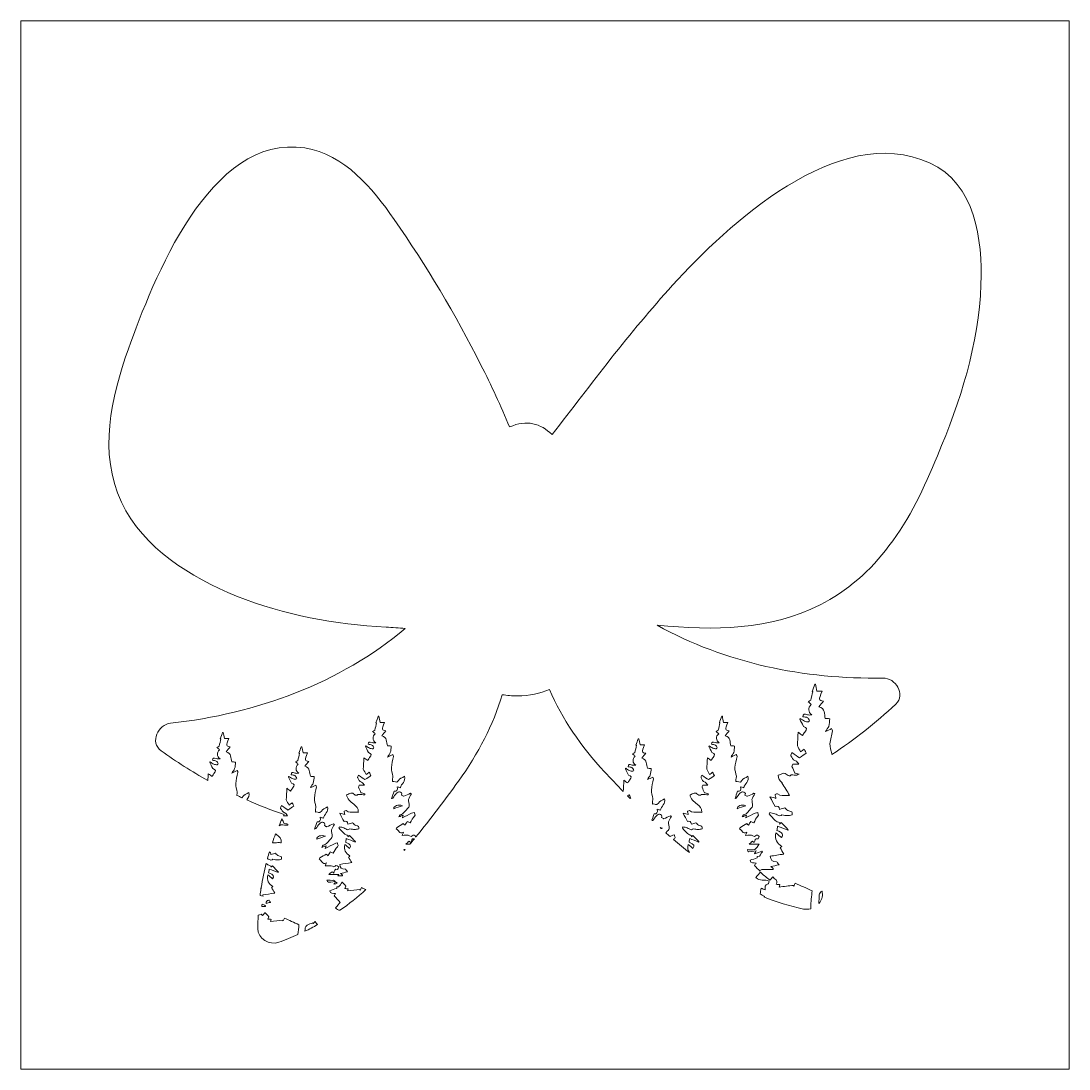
# Model space of a CAD drawing. Header units: inches. Extents: x 843 to 4582, y -2318 to 1360.
# Drawn here: x 3602 to 4582, y -1090 to -110 of the extents above; entities that cross this region are included whole.
import ezdxf

# ---------------------------------------------------------------- set-up
doc = ezdxf.new("R2010")
doc.units = ezdxf.units.IN
doc.header["$MEASUREMENT"] = 0
doc.layers.add('Layer 1', color=7, linetype='Continuous')

msp = doc.modelspace()

# ---------------------------------------------------------------- linework, layer by layer
at = {"layer": 'Layer 1', "lineweight": 0}
msp.add_lwpolyline([(3602.2, -110.2), (3602.2, -1089.81), (4581.8, -1089.81), (4581.8, -110.2), (3602.2, -110.2)], dxfattribs=at)
for points, knots in [([(4499.46, -356.67), (4497.62, -412.41), (4480.16, -465.72), (4458.76, -516.75), (4446.56, -545.84), (4433.14, -575.91), (4413.43, -600.68), (4396.78, -623.98), (4373.81, -643.41), (4349.15, -655.97), (4303.04, -679.48), (4249.54, -680.28), (4196.96, -674.97), (4260.12, -710.42), (4334.44, -725.64), (4407.84, -724.36), (4419.49, -724.15), (4429.76, -739.46), (4419.81, -748.77), (4400.99, -766.37), (4381.15, -782), (4360.09, -795.79), (4360.11, -795.55), (4360.11, -795.32), (4360.07, -795.1), (4359.59, -791.96), (4358.22, -788.83), (4358.38, -785.76), (4358.6, -781.73), (4360.02, -777.76), (4360.76, -773.74), (4360.88, -773.09), (4360.19, -772.28), (4359.9, -771.61), (4357.87, -772.64), (4356.07, -773.55), (4354.26, -774.46), (4355.02, -772.37), (4356.62, -771.12), (4357.17, -769.51), (4357.93, -767.26), (4357.9, -764.75), (4358.21, -762.35), (4356.75, -762.28), (4355.29, -762.21), (4354.02, -762.14), (4352.78, -758.16), (4354.22, -752.62), (4347.95, -751.24), (4349.61, -749.23), (4350.98, -747.56), (4352.33, -745.92), (4347.67, -745.04), (4347.67, -745.04), (4350.94, -736.75), (4349.16, -736.75), (4347.43, -736.75), (4346.17, -736.75), (4345.71, -734.36), (4345.29, -732.24), (4344.88, -730.12), (4344.63, -730.11), (4344.38, -730.11), (4344.13, -730.11), (4343.31, -732.4), (4342.49, -734.7), (4341.66, -736.99), (4341.86, -737.05), (4342.05, -737.11), (4342.24, -737.17), (4341.65, -739.74), (4341.06, -742.31), (4340.41, -745.15), (4339.84, -745.5), (4338.98, -746.03), (4338.02, -746.62), (4339.14, -747.56), (4340.02, -748.29), (4340.92, -749.04), (4337.49, -752.07), (4337.81, -756.22), (4341.37, -758.75), (4340.02, -759), (4338.65, -759.04), (4337.43, -758.64), (4334.12, -757.55), (4333.4, -757.81), (4333.14, -760.46), (4334.54, -760.75), (4336.05, -760.78), (4337.25, -761.41), (4338.17, -761.89), (4338.77, -763.08), (4339.33, -764.06), (4339.44, -764.24), (4338.65, -765.32), (4338.31, -765.31), (4337.05, -765.25), (4335.72, -765.12), (4334.58, -764.63), (4333.16, -764.02), (4331.9, -763.02), (4330.57, -762.19), (4330.45, -762.43), (4330.34, -762.67), (4330.22, -762.91), (4331.19, -764.85), (4332.16, -766.78), (4333.52, -769.49), (4336.82, -770.82), (4337.21, -771.88), (4334.75, -774.9), (4334.02, -775.79), (4333.48, -776.84), (4332.67, -778.11), (4331.6, -777.31), (4330.18, -776.25), (4328.57, -775.05), (4328.34, -779.49), (4328.12, -783.67), (4327.91, -787.61), (4328.9, -789.49), (4329.86, -791.33), (4330.95, -793.42), (4332, -792.61), (4333.07, -791.77), (4334.27, -790.84), (4335.09, -792.39), (4335.82, -793.76), (4336.2, -794.49), (4334.38, -795.71), (4332.49, -796.98), (4329.72, -798.84), (4328.14, -797.76), (4325.58, -796), (4322.58, -793.93), (4322.3, -794.91), (4321.4, -796.35), (4321.8, -796.96), (4322.91, -798.69), (4323.38, -800.96), (4326.04, -801.64), (4327.34, -801.97), (4328.26, -803.83), (4329.23, -804.88), (4327.13, -804.88), (4325.35, -804.88), (4323.53, -804.88), (4323.17, -805.96), (4322.82, -806.98), (4322.81, -807.02), (4323.83, -809.46), (4324.51, -811.09), (4325.36, -813.12), (4326.38, -813.36), (4327.91, -813.72), (4329.46, -814.08), (4328.78, -814.45), (4328.12, -814.82), (4327.44, -815.18), (4325.88, -815.07), (4324.2, -814.96), (4322.12, -814.81), (4319.49, -818.15), (4317.14, -812.24), (4314.35, -813.59), (4312.94, -814.11), (4311.53, -814.63), (4309.79, -815.27), (4309.95, -818.14), (4311.54, -820.32), (4313.62, -822.27), (4313.52, -822.32), (4313.43, -822.37), (4313.33, -822.42), (4315.87, -826.27), (4318.28, -830.18), (4320.56, -834.13), (4319.9, -834.05), (4319.26, -834.01), (4318.62, -834.05), (4315.39, -834.25), (4312.13, -835.01), (4309.31, -832.5), (4308.99, -832.21), (4307.76, -832.67), (4307.18, -833.09), (4306.96, -833.25), (4307.36, -834.28), (4307.48, -834.92), (4307.59, -835.44), (4307.71, -835.95), (4307.9, -836.81), (4305.97, -836.3), (4304.45, -835.91), (4302.3, -835.35), (4304.05, -838.73), (4305.47, -841.48), (4306.98, -844.38), (4309.41, -843.39), (4310.97, -844.43), (4311.29, -847.17), (4313.28, -846.58), (4314.96, -846.08), (4316.11, -845.74), (4317.51, -846.86), (4318.53, -848.28), (4319.83, -848.6), (4322.93, -849.38), (4322.98, -849.17), (4322.89, -852.18), (4321.38, -852.47), (4319.9, -852.95), (4318.42, -852.96), (4316.98, -852.98), (4315.53, -852.52), (4313.34, -852.14), (4313.27, -852.18), (4312.16, -853.33), (4311.27, -853.18), (4309.71, -852.93), (4308.34, -851.74), (4306.8, -851.19), (4305.26, -850.63), (4303.62, -850.37), (4302.02, -849.98), (4301.85, -850.4), (4301.68, -850.82), (4301.51, -851.24), (4303.34, -853.33), (4305.01, -855.6), (4307.05, -857.46), (4308.22, -858.54), (4309.98, -858.97), (4311.47, -859.69), (4311.4, -860.1), (4311.33, -860.51), (4311.26, -860.92), (4311.86, -860.38), (4312.46, -859.83), (4312.89, -859.43), (4315.2, -861.82), (4317.27, -863.95), (4319.33, -866.08), (4319.23, -866.22), (4319.12, -866.37), (4319.02, -866.52), (4315.84, -865.3), (4312.66, -864.07), (4309.41, -862.81), (4309.1, -864.64), (4308.91, -865.72), (4308.73, -866.8), (4314.3, -869.07), (4315.21, -870.58), (4312.95, -873.48), (4311.34, -872.12), (4309.71, -870.74), (4307.83, -869.16), (4306.46, -875.16), (4308.72, -878.91), (4313.36, -881.68), (4312.63, -882.27), (4312.1, -882.7), (4311.76, -882.97), (4312.93, -884.89), (4314.06, -886.75), (4315.34, -888.86), (4310.48, -889.62), (4306.55, -890.23), (4302.58, -890.85), (4302.58, -894.18), (4304.41, -896.16), (4308.44, -896.15), (4309.05, -896.15), (4309.66, -897.51), (4310.81, -898.91), (4307.76, -899.59), (4305.53, -900.09), (4303.2, -900.6), (4303.95, -901.21), (4304.65, -901.78), (4305.36, -902.36), (4305.31, -902.66), (4305.26, -902.97), (4305.21, -903.27), (4301.93, -903.27), (4298.64, -903.21), (4295.36, -903.32), (4294.42, -903.35), (4293.51, -903.89), (4292.59, -904.19), (4292.72, -904.42), (4292.84, -904.67), (4292.95, -904.91), (4291.31, -903.16), (4289.64, -901.38), (4287.89, -899.52), (4288.37, -898.78), (4288.78, -898.16), (4289.3, -897.36), (4287.12, -896.8), (4284.21, -898.03), (4283.77, -894.66), (4286.06, -893.89), (4288.11, -893.2), (4290.31, -892.47), (4290.34, -892.22), (4290.45, -891.16), (4290.46, -891.16), (4293.8, -891.47), (4293.4, -888.07), (4295.17, -886.87), (4295.06, -886.64), (4294.94, -886.41), (4294.82, -886.18), (4292.72, -886.9), (4290.62, -887.61), (4287.72, -888.6), (4288.54, -887.26), (4288.9, -886.67), (4289.34, -885.95), (4281.76, -887.07), (4281.76, -887.07), (4281.14, -884.72), (4283.44, -884.72), (4286.03, -885.36), (4287.99, -884.53), (4289.74, -883.79), (4290.79, -881.42), (4292.31, -879.56), (4288.46, -879.56), (4285.38, -879.56), (4282.79, -879.56), (4283.78, -878.72), (4284.81, -877.84), (4285.97, -876.85), (4286.31, -877.11), (4286.89, -877.56), (4287.55, -878.09), (4288.52, -876.53), (4287.95, -873.6), (4291.1, -874.66), (4291.25, -874.71), (4292.14, -873.28), (4292.22, -872.5), (4292.25, -872.13), (4291.16, -871.67), (4290.59, -871.23), (4289.1, -870.05), (4288.59, -873.72), (4286.35, -871.83), (4284.99, -870.69), (4282, -871.49), (4279.5, -871.4), (4280.02, -870.18), (4280.23, -869.68), (4280.72, -868.54), (4276.4, -870.97), (4276.54, -865.75), (4273.87, -865.51), (4274.13, -865.01), (4274.25, -864.31), (4274.66, -864.03), (4276.59, -862.74), (4278.6, -861.57), (4280.55, -860.37), (4281.11, -860.9), (4281.57, -861.35), (4282.18, -861.92), (4282.97, -860.6), (4283.61, -859.53), (4284.27, -858.43), (4285.17, -858.78), (4286.04, -859.13), (4287.1, -859.55), (4288.35, -857.5), (4289.28, -855.16), (4290.92, -853.53), (4292.5, -851.96), (4290.6, -851.07), (4290.89, -849.89), (4290.02, -850.16), (4289.1, -850.31), (4288.3, -850.7), (4285.62, -851.99), (4282.98, -853.36), (4279.65, -855.05), (4280.13, -853.58), (4280.25, -853.18), (4280.45, -852.59), (4279.07, -853.09), (4278.05, -853.46), (4276.26, -854.12), (4276.97, -852.98), (4277.16, -852.26), (4277.5, -852.18), (4281.13, -851.32), (4282.68, -848.05), (4285.06, -845.76), (4285.54, -845.3), (4286.1, -844.55), (4286.06, -843.98), (4285.92, -841.83), (4285.54, -839.69), (4285.29, -837.78), (4286.2, -836.11), (4287.16, -834.35), (4288.11, -832.6), (4287.85, -832.42), (4287.59, -832.24), (4287.33, -832.07), (4285.27, -833), (4283.25, -834.06), (4281.12, -834.79), (4280.57, -834.97), (4279.66, -834.1), (4278.91, -833.72), (4280.18, -831.61), (4278.03, -831.07), (4277.06, -830.64), (4276.43, -830.36), (4274.94, -831.34), (4274.19, -832.11), (4272.89, -833.44), (4271.91, -835.07), (4270.71, -836.51), (4270.44, -836.83), (4269.84, -836.87), (4269.6, -836.96), (4270.43, -834.69), (4271.22, -832.51), (4272.07, -830.2), (4274.46, -830.61), (4275.53, -829.12), (4274.79, -825.96), (4276.01, -826.31), (4276.86, -826.55), (4277.83, -826.83), (4278.72, -823.19), (4283.04, -820.86), (4281.6, -816.19), (4279.51, -817.6), (4276.97, -818.45), (4276, -820.18), (4274.24, -823.32), (4272.11, -820.17), (4270.42, -821.12), (4270.43, -820.41), (4270.4, -819.69), (4270.47, -818.99), (4270.57, -818.01), (4271.01, -817), (4270.87, -816.08), (4270.45, -813.38), (4269.27, -810.68), (4269.41, -808.04), (4269.6, -804.56), (4270.82, -801.15), (4271.46, -797.68), (4271.56, -797.12), (4270.97, -796.43), (4270.72, -795.85), (4268.97, -796.73), (4267.42, -797.52), (4265.86, -798.3), (4266.51, -796.5), (4267.89, -795.42), (4268.36, -794.04), (4269.02, -792.1), (4268.99, -789.94), (4269.26, -787.87), (4268, -787.81), (4266.75, -787.75), (4265.66, -787.69), (4264.58, -784.26), (4265.82, -779.49), (4260.43, -778.3), (4261.86, -776.57), (4263.04, -775.13), (4264.2, -773.72), (4260.19, -772.96), (4260.19, -772.96), (4263, -765.82), (4261.47, -765.82), (4259.98, -765.82), (4258.9, -765.82), (4258.49, -763.76), (4258.14, -761.94), (4257.78, -760.11), (4257.56, -760.11), (4257.35, -760.1), (4257.14, -760.1), (4256.43, -762.08), (4255.72, -764.05), (4255.01, -766.03), (4255.18, -766.08), (4255.34, -766.13), (4255.51, -766.19), (4255, -768.4), (4254.49, -770.61), (4253.93, -773.06), (4253.44, -773.36), (4252.7, -773.81), (4251.87, -774.33), (4252.84, -775.14), (4253.59, -775.76), (4254.37, -776.41), (4251.42, -779.02), (4251.69, -782.59), (4254.76, -784.77), (4253.6, -784.99), (4252.42, -785.02), (4251.36, -784.68), (4248.51, -783.74), (4247.89, -783.96), (4247.67, -786.24), (4248.87, -786.49), (4250.17, -786.52), (4251.21, -787.06), (4252, -787.47), (4252.52, -788.5), (4253, -789.34), (4253.09, -789.5), (4252.42, -790.43), (4252.12, -790.42), (4251.04, -790.37), (4249.89, -790.26), (4248.91, -789.84), (4247.69, -789.31), (4246.6, -788.45), (4245.46, -787.73), (4245.36, -787.94), (4245.25, -788.15), (4245.15, -788.36), (4245.99, -790.02), (4246.82, -791.69), (4248, -794.03), (4250.84, -795.17), (4251.18, -796.08), (4249.06, -798.68), (4248.43, -799.45), (4247.97, -800.35), (4247.26, -801.44), (4246.34, -800.76), (4245.12, -799.85), (4243.73, -798.82), (4243.53, -802.64), (4243.34, -806.24), (4243.17, -809.63), (4244.01, -811.25), (4244.84, -812.83), (4245.79, -814.63), (4246.69, -813.93), (4247.61, -813.21), (4248.64, -812.41), (4249.35, -813.75), (4249.97, -814.92), (4250.31, -815.55), (4248.74, -816.61), (4247.11, -817.7), (4244.72, -819.3), (4243.36, -818.37), (4241.16, -816.85), (4238.57, -815.07), (4238.33, -815.92), (4237.56, -817.16), (4237.9, -817.69), (4238.86, -819.17), (4239.26, -821.13), (4241.55, -821.71), (4242.67, -822), (4243.46, -823.6), (4244.3, -824.5), (4242.49, -824.5), (4240.96, -824.5), (4239.39, -824.5), (4239.08, -825.44), (4238.78, -826.31), (4238.77, -826.34), (4239.65, -828.45), (4240.24, -829.86), (4240.97, -831.6), (4241.89, -831.82), (4243.29, -832.15), (4244.69, -832.48), (4244.64, -832.82), (4244.59, -833.16), (4244.55, -833.5), (4242.66, -833.37), (4240.78, -833.24), (4238.18, -833.06), (4235.91, -835.93), (4233.89, -830.85), (4231.48, -832), (4230.27, -832.45), (4229.05, -832.9), (4227.55, -833.45), (4227.77, -837.37), (4231.08, -839.79), (4234.29, -842.32), (4236.6, -844.13), (4239.04, -845.92), (4238.5, -849.88), (4237.32, -849.78), (4236.23, -849.56), (4235.16, -849.63), (4232.38, -849.8), (4229.58, -850.46), (4227.14, -848.3), (4226.87, -848.05), (4225.81, -848.44), (4225.31, -848.8), (4225.12, -848.94), (4225.46, -849.83), (4225.57, -850.38), (4225.66, -850.82), (4225.76, -851.27), (4225.93, -852), (4224.27, -851.57), (4222.96, -851.23), (4221.11, -850.75), (4222.61, -853.66), (4223.84, -856.02), (4225.13, -858.53), (4227.23, -857.68), (4228.57, -858.57), (4228.85, -860.93), (4230.56, -860.42), (4232.01, -859.99), (4233, -859.69), (4234.21, -860.66), (4235.09, -861.89), (4236.2, -862.16), (4238.87, -862.83), (4238.92, -862.65), (4238.84, -865.25), (4237.54, -865.49), (4236.26, -865.91), (4234.99, -865.92), (4233.75, -865.93), (4232.5, -865.54), (4230.62, -865.21), (4230.56, -865.24), (4229.6, -866.23), (4228.83, -866.11), (4227.49, -865.89), (4226.31, -864.87), (4224.98, -864.39), (4223.66, -863.91), (4222.24, -863.68), (4220.86, -863.35), (4220.72, -863.71), (4220.57, -864.07), (4220.42, -864.43), (4222, -866.24), (4223.44, -868.19), (4225.2, -869.8), (4226.2, -870.72), (4227.72, -871.09), (4229, -871.71), (4228.94, -872.07), (4228.88, -872.42), (4228.83, -872.77), (4229.34, -872.3), (4229.85, -871.84), (4230.23, -871.49), (4232.22, -873.54), (4234, -875.38), (4235.77, -877.21), (4235.68, -877.34), (4235.59, -877.47), (4235.5, -877.6), (4232.77, -876.54), (4230.03, -875.48), (4227.23, -874.4), (4226.96, -875.98), (4226.8, -876.91), (4226.64, -877.84), (4231.44, -879.79), (4232.22, -881.09), (4230.28, -883.59), (4228.89, -882.42), (4227.49, -881.23), (4225.87, -879.87), (4225.13, -883.1), (4225.61, -885.57), (4227.05, -887.55), (4222.02, -883.6), (4217.08, -879.52), (4212.21, -875.34), (4212.43, -875.06), (4212.67, -874.78), (4212.92, -874.53), (4214.5, -872.96), (4212.6, -872.07), (4212.89, -870.89), (4212.03, -871.15), (4211.11, -871.31), (4210.3, -871.7), (4209.81, -871.93), (4209.33, -872.17), (4208.84, -872.42), (4207.56, -871.3), (4206.29, -870.17), (4205.02, -869.04), (4205.68, -868.25), (4206.33, -867.46), (4207.06, -866.76), (4207.54, -866.3), (4208.1, -865.55), (4208.06, -864.98), (4207.92, -862.83), (4207.55, -860.69), (4207.29, -858.78), (4208.2, -857.11), (4209.16, -855.35), (4210.12, -853.6), (4209.86, -853.42), (4209.6, -853.24), (4209.33, -853.07), (4207.27, -854), (4205.26, -855.06), (4203.13, -855.79), (4202.57, -855.97), (4201.66, -855.1), (4200.91, -854.71), (4202.19, -852.61), (4200.04, -852.07), (4199.07, -851.64), (4198.43, -851.36), (4196.94, -852.34), (4196.2, -853.1), (4194.9, -854.44), (4193.91, -856.07), (4192.71, -857.51), (4192.68, -857.55), (4192.63, -857.57), (4192.59, -857.6), (4192.38, -857.4), (4192.17, -857.2), (4191.95, -857), (4192.66, -855.07), (4193.35, -853.18), (4194.07, -851.2), (4196.47, -851.61), (4197.53, -850.12), (4196.79, -846.96), (4198.01, -847.3), (4198.86, -847.55), (4199.84, -847.83), (4200.72, -844.19), (4205.04, -841.86), (4203.6, -837.19), (4201.52, -838.6), (4198.98, -839.45), (4198, -841.18), (4196.24, -844.32), (4194.12, -841.16), (4192.43, -842.12), (4192.44, -841.41), (4192.4, -840.69), (4192.47, -839.99), (4192.58, -839.01), (4193.01, -838), (4192.87, -837.08), (4192.46, -834.38), (4191.27, -831.68), (4191.42, -829.04), (4191.6, -825.56), (4192.82, -822.15), (4193.46, -818.68), (4193.57, -818.12), (4192.97, -817.42), (4192.72, -816.85), (4190.97, -817.73), (4189.42, -818.52), (4187.87, -819.3), (4188.52, -817.5), (4189.9, -816.42), (4190.37, -815.04), (4191.02, -813.1), (4191, -810.94), (4191.27, -808.87), (4190.01, -808.81), (4188.75, -808.75), (4187.66, -808.69), (4186.59, -805.26), (4187.83, -800.49), (4182.43, -799.3), (4183.86, -797.57), (4185.04, -796.13), (4186.2, -794.72), (4182.19, -793.96), (4182.19, -793.96), (4185, -786.82), (4183.47, -786.82), (4181.98, -786.82), (4180.9, -786.82), (4180.5, -784.76), (4180.14, -782.93), (4179.78, -781.11), (4179.57, -781.11), (4179.35, -781.1), (4179.14, -781.1), (4178.43, -783.08), (4177.72, -785.05), (4177.01, -787.03), (4177.18, -787.08), (4177.35, -787.13), (4177.51, -787.18), (4177.01, -789.4), (4176.5, -791.61), (4175.93, -794.06), (4175.44, -794.36), (4174.71, -794.81), (4173.87, -795.32), (4174.84, -796.13), (4175.6, -796.76), (4176.37, -797.41), (4173.42, -800.02), (4173.7, -803.59), (4176.76, -805.77), (4175.6, -805.99), (4174.42, -806.02), (4173.37, -805.68), (4170.51, -804.74), (4169.9, -804.96), (4169.67, -807.24), (4170.87, -807.49), (4172.18, -807.52), (4173.22, -808.06), (4174.01, -808.47), (4174.52, -809.5), (4175, -810.34), (4175.09, -810.5), (4174.42, -811.43), (4174.12, -811.42), (4173.04, -811.37), (4171.89, -811.26), (4170.92, -810.84), (4169.69, -810.31), (4168.61, -809.45), (4167.46, -808.73), (4167.36, -808.94), (4167.26, -809.15), (4167.15, -809.36), (4167.99, -811.02), (4168.83, -812.69), (4170, -815.02), (4172.84, -816.17), (4173.18, -817.08), (4171.06, -819.68), (4170.43, -820.45), (4169.97, -821.35), (4169.27, -822.44), (4168.35, -821.76), (4167.12, -820.85), (4165.74, -819.81), (4165.54, -823.54), (4165.36, -827.04), (4165.18, -830.36), (4159.29, -824.25), (4153.47, -818.11), (4147.72, -812), (4125.48, -788.36), (4108.03, -762.56), (4096.06, -734.92), (4087.52, -738.72), (4077.6, -740.91), (4066.1, -741.02), (4061.13, -741), (4056.49, -740.55), (4052.02, -739.89), (4043.55, -768.03), (4029.75, -795.07), (4011.16, -820.65), (3998.34, -838.31), (3985.12, -856.15), (3971.03, -873.22), (3971.13, -872.96), (3971.21, -872.71), (3971.23, -872.5), (3971.27, -872.13), (3970.17, -871.67), (3969.61, -871.23), (3968.11, -870.05), (3967.61, -873.72), (3965.36, -871.83), (3964, -870.69), (3961.01, -871.49), (3958.51, -871.4), (3959.03, -870.18), (3959.25, -869.68), (3959.73, -868.54), (3955.41, -870.97), (3955.56, -865.75), (3952.89, -865.51), (3953.14, -865.01), (3953.27, -864.31), (3953.68, -864.03), (3955.61, -862.74), (3957.61, -861.57), (3959.56, -860.37), (3960.12, -860.9), (3960.59, -861.35), (3961.19, -861.92), (3961.98, -860.6), (3962.63, -859.53), (3963.29, -858.43), (3964.19, -858.78), (3965.05, -859.13), (3966.12, -859.55), (3967.36, -857.5), (3968.29, -855.16), (3969.93, -853.53), (3971.51, -851.96), (3969.62, -851.07), (3969.91, -849.89), (3969.04, -850.16), (3968.12, -850.31), (3967.31, -850.7), (3964.64, -851.99), (3962, -853.36), (3958.67, -855.05), (3959.14, -853.58), (3959.27, -853.18), (3959.46, -852.59), (3958.09, -853.09), (3957.07, -853.46), (3955.28, -854.12), (3955.98, -852.98), (3956.18, -852.26), (3956.52, -852.18), (3960.15, -851.32), (3961.7, -848.05), (3964.07, -845.76), (3964.56, -845.3), (3965.11, -844.55), (3965.08, -843.98), (3964.93, -841.83), (3964.56, -839.69), (3964.3, -837.78), (3965.21, -836.11), (3966.17, -834.35), (3967.13, -832.6), (3966.87, -832.42), (3966.61, -832.24), (3966.35, -832.07), (3964.29, -833), (3962.27, -834.06), (3960.14, -834.79), (3959.58, -834.97), (3958.67, -834.1), (3957.92, -833.72), (3959.2, -831.61), (3957.05, -831.07), (3956.08, -830.64), (3955.44, -830.36), (3953.96, -831.34), (3953.21, -832.11), (3951.91, -833.44), (3950.92, -835.07), (3949.73, -836.51), (3949.46, -836.83), (3948.85, -836.87), (3948.62, -836.96), (3949.44, -834.69), (3950.24, -832.51), (3951.08, -830.2), (3953.48, -830.61), (3954.55, -829.12), (3953.81, -825.96), (3955.03, -826.31), (3955.87, -826.55), (3956.85, -826.83), (3957.73, -823.19), (3962.06, -820.86), (3960.61, -816.19), (3958.53, -817.6), (3955.99, -818.45), (3955.02, -820.18), (3953.25, -823.32), (3951.13, -820.17), (3949.44, -821.12), (3949.45, -820.41), (3949.41, -819.69), (3949.49, -818.99), (3949.59, -818.01), (3950.02, -817), (3949.88, -816.08), (3949.47, -813.38), (3948.28, -810.68), (3948.43, -808.04), (3948.62, -804.56), (3949.83, -801.15), (3950.47, -797.68), (3950.58, -797.12), (3949.98, -796.43), (3949.74, -795.85), (3947.98, -796.73), (3946.43, -797.52), (3944.88, -798.3), (3945.53, -796.5), (3946.91, -795.42), (3947.38, -794.04), (3948.03, -792.1), (3948.01, -789.94), (3948.28, -787.87), (3947.02, -787.81), (3945.76, -787.75), (3944.67, -787.69), (3943.6, -784.26), (3944.84, -779.49), (3939.44, -778.3), (3940.87, -776.57), (3942.05, -775.13), (3943.21, -773.72), (3939.2, -772.96), (3939.2, -772.96), (3942.01, -765.82), (3940.48, -765.82), (3938.99, -765.82), (3937.91, -765.82), (3937.51, -763.76), (3937.15, -761.94), (3936.79, -760.11), (3936.58, -760.11), (3936.37, -760.1), (3936.15, -760.1), (3935.44, -762.08), (3934.73, -764.05), (3934.02, -766.03), (3934.19, -766.08), (3934.36, -766.13), (3934.53, -766.19), (3934.02, -768.4), (3933.51, -770.61), (3932.95, -773.06), (3932.46, -773.36), (3931.72, -773.81), (3930.88, -774.33), (3931.86, -775.14), (3932.61, -775.76), (3933.39, -776.41), (3930.44, -779.02), (3930.71, -782.59), (3933.77, -784.77), (3932.61, -784.99), (3931.43, -785.02), (3930.38, -784.68), (3927.53, -783.74), (3926.91, -783.96), (3926.69, -786.24), (3927.89, -786.49), (3929.19, -786.52), (3930.23, -787.06), (3931.02, -787.47), (3931.54, -788.5), (3932.02, -789.34), (3932.11, -789.5), (3931.43, -790.43), (3931.14, -790.42), (3930.06, -790.37), (3928.91, -790.26), (3927.93, -789.84), (3926.7, -789.31), (3925.62, -788.45), (3924.47, -787.73), (3924.37, -787.94), (3924.27, -788.15), (3924.17, -788.36), (3925, -790.02), (3925.84, -791.69), (3927.01, -794.03), (3929.86, -795.17), (3930.19, -796.08), (3928.07, -798.68), (3927.45, -799.45), (3926.98, -800.35), (3926.28, -801.44), (3925.36, -800.76), (3924.14, -799.85), (3922.75, -798.82), (3922.55, -802.64), (3922.36, -806.24), (3922.18, -809.63), (3923.03, -811.25), (3923.86, -812.83), (3924.8, -814.63), (3925.7, -813.93), (3926.62, -813.21), (3927.66, -812.41), (3928.37, -813.75), (3928.99, -814.92), (3929.32, -815.55), (3927.75, -816.61), (3926.13, -817.7), (3923.74, -819.3), (3922.38, -818.37), (3920.18, -816.85), (3917.59, -815.07), (3917.35, -815.92), (3916.58, -817.16), (3916.92, -817.69), (3917.87, -819.17), (3918.28, -821.13), (3920.56, -821.71), (3921.69, -822), (3922.48, -823.6), (3923.32, -824.5), (3921.51, -824.5), (3919.98, -824.5), (3918.41, -824.5), (3918.09, -825.44), (3917.8, -826.31), (3917.79, -826.34), (3918.66, -828.45), (3919.25, -829.86), (3919.98, -831.6), (3920.9, -831.82), (3922.3, -832.15), (3923.71, -832.48), (3923.66, -832.82), (3923.61, -833.16), (3923.56, -833.5), (3921.68, -833.37), (3919.8, -833.24), (3917.19, -833.06), (3914.93, -835.93), (3912.91, -830.85), (3910.5, -832), (3909.28, -832.45), (3908.07, -832.9), (3906.57, -833.45), (3906.79, -837.37), (3910.09, -839.79), (3913.3, -842.32), (3915.61, -844.13), (3918.05, -845.92), (3917.52, -849.88), (3916.34, -849.78), (3915.25, -849.56), (3914.17, -849.63), (3911.39, -849.8), (3908.59, -850.46), (3906.16, -848.3), (3905.88, -848.05), (3904.82, -848.44), (3904.32, -848.8), (3904.13, -848.94), (3904.48, -849.83), (3904.59, -850.38), (3904.68, -850.82), (3904.78, -851.27), (3904.94, -852), (3903.28, -851.57), (3901.97, -851.23), (3900.12, -850.75), (3901.63, -853.66), (3902.85, -856.02), (3904.15, -858.53), (3906.25, -857.68), (3907.59, -858.57), (3907.86, -860.93), (3909.58, -860.42), (3911.02, -859.99), (3912.02, -859.69), (3913.22, -860.66), (3914.1, -861.89), (3915.22, -862.16), (3917.89, -862.83), (3917.94, -862.65), (3917.85, -865.25), (3916.55, -865.49), (3915.28, -865.91), (3914, -865.92), (3912.76, -865.93), (3911.52, -865.54), (3909.63, -865.21), (3909.57, -865.24), (3908.62, -866.23), (3907.84, -866.11), (3906.51, -865.89), (3905.32, -864.87), (3904, -864.39), (3902.67, -863.91), (3901.26, -863.68), (3899.88, -863.35), (3899.73, -863.71), (3899.59, -864.07), (3899.44, -864.43), (3901.01, -866.24), (3902.46, -868.19), (3904.21, -869.8), (3905.22, -870.72), (3906.73, -871.09), (3908.02, -871.71), (3907.96, -872.07), (3907.9, -872.42), (3907.84, -872.77), (3908.36, -872.3), (3908.87, -871.84), (3909.25, -871.49), (3911.23, -873.54), (3913.01, -875.38), (3914.79, -877.21), (3914.7, -877.34), (3914.61, -877.47), (3914.52, -877.6), (3911.78, -876.54), (3909.05, -875.48), (3906.25, -874.4), (3905.98, -875.98), (3905.82, -876.91), (3905.66, -877.84), (3910.45, -879.79), (3911.24, -881.09), (3909.29, -883.59), (3907.91, -882.42), (3906.5, -881.23), (3904.88, -879.87), (3903.7, -885.04), (3905.65, -888.27), (3909.65, -890.65), (3909.02, -891.16), (3908.56, -891.53), (3908.27, -891.77), (3909.28, -893.42), (3910.25, -895.02), (3911.36, -896.84), (3907.17, -897.49), (3903.78, -898.02), (3900.37, -898.55), (3900.36, -901.42), (3901.94, -903.12), (3905.41, -903.12), (3905.93, -903.12), (3906.46, -904.29), (3907.46, -905.5), (3904.82, -906.08), (3902.9, -906.51), (3900.89, -906.95), (3901.54, -907.48), (3902.15, -907.97), (3902.76, -908.46), (3902.71, -908.73), (3902.67, -908.99), (3902.63, -909.25), (3901.24, -909.25), (3899.85, -909.24), (3898.46, -909.24), (3898.74, -908.83), (3899.02, -908.44), (3899.33, -908.06), (3895.48, -908.06), (3892.4, -908.06), (3889.81, -908.06), (3890.8, -907.21), (3891.83, -906.34), (3892.99, -905.34), (3893.33, -905.61), (3893.9, -906.06), (3894.57, -906.59), (3895.54, -905.03), (3894.97, -902.1), (3898.12, -903.15), (3898.27, -903.2), (3899.16, -901.78), (3899.24, -901), (3899.27, -900.63), (3898.18, -900.17), (3897.61, -899.73), (3896.12, -898.55), (3895.61, -902.21), (3893.37, -900.33), (3892.01, -899.19), (3889.02, -899.99), (3886.51, -899.9), (3887.04, -898.68), (3887.25, -898.18), (3887.74, -897.04), (3883.42, -899.47), (3883.56, -894.24), (3880.89, -894.01), (3881.15, -893.51), (3881.27, -892.81), (3881.68, -892.53), (3883.61, -891.24), (3885.62, -890.07), (3887.57, -888.87), (3888.13, -889.4), (3888.59, -889.84), (3889.2, -890.42), (3889.99, -889.1), (3890.63, -888.02), (3891.29, -886.93), (3892.19, -887.28), (3893.06, -887.62), (3894.12, -888.05), (3895.37, -886), (3896.3, -883.66), (3897.94, -882.03), (3899.52, -880.46), (3897.62, -879.57), (3897.91, -878.39), (3897.04, -878.65), (3896.12, -878.81), (3895.32, -879.2), (3892.64, -880.49), (3890, -881.86), (3886.67, -883.55), (3887.15, -882.08), (3887.27, -881.68), (3887.47, -881.09), (3886.09, -881.59), (3885.07, -881.96), (3883.28, -882.61), (3883.99, -881.48), (3884.18, -880.76), (3884.52, -880.68), (3888.15, -879.82), (3889.7, -876.55), (3892.08, -874.26), (3892.56, -873.79), (3893.12, -873.05), (3893.08, -872.48), (3892.94, -870.33), (3892.56, -868.19), (3892.31, -866.28), (3893.22, -864.61), (3894.18, -862.85), (3895.13, -861.1), (3894.87, -860.92), (3894.61, -860.74), (3894.35, -860.57), (3892.29, -861.5), (3890.27, -862.56), (3888.14, -863.28), (3887.59, -863.47), (3886.67, -862.6), (3885.93, -862.21), (3887.2, -860.11), (3885.05, -859.57), (3884.08, -859.14), (3883.45, -858.86), (3881.96, -859.84), (3881.21, -860.6), (3879.91, -861.94), (3878.93, -863.57), (3877.73, -865.01), (3877.46, -865.33), (3876.86, -865.37), (3876.62, -865.46), (3877.45, -863.19), (3878.24, -861.01), (3879.08, -858.7), (3881.48, -859.11), (3882.55, -857.62), (3881.81, -854.45), (3883.03, -854.8), (3883.88, -855.05), (3884.85, -855.33), (3885.74, -851.69), (3890.06, -849.36), (3888.62, -844.69), (3886.53, -846.1), (3883.99, -846.95), (3883.02, -848.68), (3881.26, -851.82), (3879.13, -848.66), (3877.44, -849.62), (3877.45, -848.91), (3877.42, -848.19), (3877.49, -847.49), (3877.59, -846.51), (3878.03, -845.5), (3877.89, -844.58), (3877.47, -841.88), (3876.29, -839.18), (3876.43, -836.54), (3876.62, -833.06), (3877.84, -829.65), (3878.48, -826.18), (3878.58, -825.62), (3877.99, -824.92), (3877.74, -824.35), (3875.99, -825.23), (3874.43, -826.02), (3872.88, -826.8), (3873.53, -825), (3874.91, -823.92), (3875.38, -822.54), (3876.04, -820.6), (3876.01, -818.44), (3876.28, -816.37), (3875.02, -816.31), (3873.77, -816.25), (3872.68, -816.19), (3871.6, -812.76), (3872.84, -807.99), (3867.45, -806.8), (3868.87, -805.07), (3870.06, -803.63), (3871.22, -802.22), (3867.21, -801.46), (3867.21, -801.46), (3870.02, -794.32), (3868.49, -794.32), (3867, -794.32), (3865.91, -794.32), (3865.51, -792.26), (3865.15, -790.43), (3864.8, -788.61), (3864.58, -788.6), (3864.37, -788.6), (3864.16, -788.6), (3863.45, -790.58), (3862.74, -792.55), (3862.03, -794.53), (3862.2, -794.58), (3862.36, -794.63), (3862.53, -794.68), (3862.02, -796.9), (3861.51, -799.11), (3860.95, -801.56), (3860.46, -801.86), (3859.72, -802.31), (3858.89, -802.82), (3859.86, -803.63), (3860.61, -804.26), (3861.39, -804.91), (3858.44, -807.51), (3858.71, -811.09), (3861.78, -813.27), (3860.62, -813.48), (3859.44, -813.52), (3858.38, -813.17), (3855.53, -812.24), (3854.91, -812.46), (3854.69, -814.74), (3855.89, -814.99), (3857.19, -815.02), (3858.23, -815.56), (3859.02, -815.97), (3859.54, -817), (3860.02, -817.84), (3860.11, -818), (3859.44, -818.93), (3859.14, -818.92), (3858.06, -818.87), (3856.91, -818.76), (3855.93, -818.33), (3854.71, -817.81), (3853.62, -816.95), (3852.48, -816.23), (3852.38, -816.44), (3852.27, -816.65), (3852.17, -816.86), (3853.01, -818.52), (3853.84, -820.19), (3855.02, -822.52), (3857.86, -823.67), (3858.2, -824.58), (3856.08, -827.18), (3855.45, -827.95), (3854.98, -828.85), (3854.28, -829.94), (3853.36, -829.26), (3852.14, -828.35), (3850.75, -827.31), (3850.55, -831.14), (3850.36, -834.74), (3850.19, -838.13), (3851.03, -839.74), (3851.86, -841.33), (3852.8, -843.13), (3853.71, -842.43), (3854.63, -841.71), (3855.66, -840.91), (3856.37, -842.25), (3856.99, -843.42), (3857.32, -844.05), (3855.76, -845.1), (3854.13, -846.2), (3851.74, -847.8), (3850.38, -846.87), (3848.18, -845.35), (3845.59, -843.57), (3845.35, -844.41), (3844.58, -845.66), (3844.92, -846.19), (3845.88, -847.67), (3846.28, -849.63), (3848.57, -850.21), (3849.69, -850.5), (3850.48, -852.1), (3851.32, -853), (3849.99, -853), (3848.82, -853), (3847.67, -853), (3847.84, -852.63), (3848.01, -852.26), (3848.19, -851.9), (3836.26, -847.82), (3824.61, -843.26), (3813.22, -838.24), (3814.6, -836.21), (3816.04, -834.18), (3815.12, -831.19), (3813.04, -832.6), (3810.5, -833.45), (3809.52, -835.18), (3809.25, -835.67), (3808.97, -835.99), (3808.68, -836.21), (3807.11, -835.5), (3805.55, -834.78), (3803.99, -834.05), (3803.99, -834.03), (3803.99, -834.01), (3803.99, -833.99), (3804.1, -833.01), (3804.53, -832), (3804.39, -831.08), (3803.98, -828.38), (3802.79, -825.68), (3802.94, -823.04), (3803.12, -819.56), (3804.34, -816.15), (3804.98, -812.68), (3805.09, -812.12), (3804.49, -811.43), (3804.24, -810.85), (3802.49, -811.73), (3800.94, -812.52), (3799.39, -813.3), (3800.04, -811.5), (3801.41, -810.42), (3801.88, -809.04), (3802.54, -807.1), (3802.52, -804.94), (3802.78, -802.87), (3801.53, -802.81), (3800.27, -802.75), (3799.18, -802.69), (3798.11, -799.26), (3799.35, -794.49), (3793.95, -793.3), (3795.38, -791.57), (3796.56, -790.13), (3797.72, -788.72), (3793.71, -787.96), (3793.71, -787.96), (3796.52, -780.82), (3794.99, -780.82), (3793.5, -780.82), (3792.42, -780.82), (3792.02, -778.76), (3791.66, -776.94), (3791.3, -775.11), (3791.09, -775.11), (3790.87, -775.1), (3790.66, -775.1), (3789.95, -777.08), (3789.24, -779.05), (3788.53, -781.03), (3788.7, -781.08), (3788.87, -781.13), (3789.03, -781.18), (3788.52, -783.4), (3788.02, -785.61), (3787.45, -788.06), (3786.96, -788.36), (3786.23, -788.81), (3785.39, -789.32), (3786.36, -790.14), (3787.12, -790.76), (3787.89, -791.41), (3784.94, -794.02), (3785.22, -797.59), (3788.28, -799.77), (3787.12, -799.99), (3785.94, -800.02), (3784.89, -799.68), (3782.03, -798.74), (3781.42, -798.96), (3781.19, -801.24), (3782.39, -801.49), (3783.7, -801.52), (3784.74, -802.06), (3785.53, -802.47), (3786.04, -803.5), (3786.52, -804.34), (3786.61, -804.5), (3785.94, -805.43), (3785.64, -805.42), (3784.56, -805.37), (3783.41, -805.26), (3782.44, -804.84), (3781.21, -804.31), (3780.13, -803.45), (3778.98, -802.73), (3778.88, -802.94), (3778.78, -803.15), (3778.67, -803.36), (3779.51, -805.02), (3780.35, -806.69), (3781.52, -809.02), (3784.36, -810.17), (3784.7, -811.08), (3782.58, -813.68), (3781.95, -814.45), (3781.49, -815.35), (3780.79, -816.44), (3779.87, -815.76), (3778.64, -814.85), (3777.26, -813.81), (3777.14, -816), (3777.03, -818.11), (3776.92, -820.15), (3761.98, -811.79), (3747.44, -802.53), (3733.26, -792.28), (3722.23, -784.32), (3730.54, -767.82), (3742.05, -766.56), (3822.05, -757.8), (3900.66, -729.23), (3961.41, -677.95), (3955.38, -677.47), (3949.44, -677.04), (3943.63, -676.76), (3895.24, -674.47), (3848.78, -665.41), (3803.59, -647.85), (3760.75, -629.72), (3716.88, -603.81), (3696.23, -560.1), (3674.4, -513.9), (3686.36, -462.37), (3702.75, -416.53), (3725.44, -353.01), (3778.55, -214.99), (3867.52, -228.9), (3904.72, -234.71), (3930.7, -266.65), (3950.95, -295.63), (3981.2, -338.92), (4008.4, -384.61), (4032.16, -431.76), (4041.75, -450.77), (4050.67, -470.1), (4058.95, -489.7), (4074.83, -482.52), (4087.92, -486.51), (4098.61, -496.68), (4135.2, -449.63), (4171.13, -401.3), (4211.28, -357.22), (4262.68, -300.8), (4366.03, -204.05), (4451.38, -242.77), (4494.65, -262.4), (4500.86, -314.48), (4499.46, -356.67)], [0, 0, 0, 0, 1, 1, 1, 2, 2, 2, 3, 3, 3, 4, 4, 4, 5, 5, 5, 6, 6, 6, 7, 7, 7, 8, 8, 8, 9, 9, 9, 10, 10, 10, 11, 11, 11, 12, 12, 12, 13, 13, 13, 14, 14, 14, 15, 15, 15, 16, 16, 16, 17, 17, 17, 18, 18, 18, 19, 19, 19, 20, 20, 20, 21, 21, 21, 22, 22, 22, 23, 23, 23, 24, 24, 24, 25, 25, 25, 26, 26, 26, 27, 27, 27, 28, 28, 28, 29, 29, 29, 30, 30, 30, 31, 31, 31, 32, 32, 32, 33, 33, 33, 34, 34, 34, 35, 35, 35, 36, 36, 36, 37, 37, 37, 38, 38, 38, 39, 39, 39, 40, 40, 40, 41, 41, 41, 42, 42, 42, 43, 43, 43, 44, 44, 44, 45, 45, 45, 46, 46, 46, 47, 47, 47, 48, 48, 48, 49, 49, 49, 50, 50, 50, 51, 51, 51, 52, 52, 52, 53, 53, 53, 54, 54, 54, 55, 55, 55, 56, 56, 56, 57, 57, 57, 58, 58, 58, 59, 59, 59, 60, 60, 60, 61, 61, 61, 62, 62, 62, 63, 63, 63, 64, 64, 64, 65, 65, 65, 66, 66, 66, 67, 67, 67, 68, 68, 68, 69, 69, 69, 70, 70, 70, 71, 71, 71, 72, 72, 72, 73, 73, 73, 74, 74, 74, 75, 75, 75, 76, 76, 76, 77, 77, 77, 78, 78, 78, 79, 79, 79, 80, 80, 80, 81, 81, 81, 82, 82, 82, 83, 83, 83, 84, 84, 84, 85, 85, 85, 86, 86, 86, 87, 87, 87, 88, 88, 88, 89, 89, 89, 90, 90, 90, 91, 91, 91, 92, 92, 92, 93, 93, 93, 94, 94, 94, 95, 95, 95, 96, 96, 96, 97, 97, 97, 98, 98, 98, 99, 99, 99, 100, 100, 100, 101, 101, 101, 102, 102, 102, 103, 103, 103, 104, 104, 104, 105, 105, 105, 106, 106, 106, 107, 107, 107, 108, 108, 108, 109, 109, 109, 110, 110, 110, 111, 111, 111, 112, 112, 112, 113, 113, 113, 114, 114, 114, 115, 115, 115, 116, 116, 116, 117, 117, 117, 118, 118, 118, 119, 119, 119, 120, 120, 120, 121, 121, 121, 122, 122, 122, 123, 123, 123, 124, 124, 124, 125, 125, 125, 126, 126, 126, 127, 127, 127, 128, 128, 128, 129, 129, 129, 130, 130, 130, 131, 131, 131, 132, 132, 132, 133, 133, 133, 134, 134, 134, 135, 135, 135, 136, 136, 136, 137, 137, 137, 138, 138, 138, 139, 139, 139, 140, 140, 140, 141, 141, 141, 142, 142, 142, 143, 143, 143, 144, 144, 144, 145, 145, 145, 146, 146, 146, 147, 147, 147, 148, 148, 148, 149, 149, 149, 150, 150, 150, 151, 151, 151, 152, 152, 152, 153, 153, 153, 154, 154, 154, 155, 155, 155, 156, 156, 156, 157, 157, 157, 158, 158, 158, 159, 159, 159, 160, 160, 160, 161, 161, 161, 162, 162, 162, 163, 163, 163, 164, 164, 164, 165, 165, 165, 166, 166, 166, 167, 167, 167, 168, 168, 168, 169, 169, 169, 170, 170, 170, 171, 171, 171, 172, 172, 172, 173, 173, 173, 174, 174, 174, 175, 175, 175, 176, 176, 176, 177, 177, 177, 178, 178, 178, 179, 179, 179, 180, 180, 180, 181, 181, 181, 182, 182, 182, 183, 183, 183, 184, 184, 184, 185, 185, 185, 186, 186, 186, 187, 187, 187, 188, 188, 188, 189, 189, 189, 190, 190, 190, 191, 191, 191, 192, 192, 192, 193, 193, 193, 194, 194, 194, 195, 195, 195, 196, 196, 196, 197, 197, 197, 198, 198, 198, 199, 199, 199, 200, 200, 200, 201, 201, 201, 202, 202, 202, 203, 203, 203, 204, 204, 204, 205, 205, 205, 206, 206, 206, 207, 207, 207, 208, 208, 208, 209, 209, 209, 210, 210, 210, 211, 211, 211, 212, 212, 212, 213, 213, 213, 214, 214, 214, 215, 215, 215, 216, 216, 216, 217, 217, 217, 218, 218, 218, 219, 219, 219, 220, 220, 220, 221, 221, 221, 222, 222, 222, 223, 223, 223, 224, 224, 224, 225, 225, 225, 226, 226, 226, 227, 227, 227, 228, 228, 228, 229, 229, 229, 230, 230, 230, 231, 231, 231, 232, 232, 232, 233, 233, 233, 234, 234, 234, 235, 235, 235, 236, 236, 236, 237, 237, 237, 238, 238, 238, 239, 239, 239, 240, 240, 240, 241, 241, 241, 242, 242, 242, 243, 243, 243, 244, 244, 244, 245, 245, 245, 246, 246, 246, 247, 247, 247, 248, 248, 248, 249, 249, 249, 250, 250, 250, 251, 251, 251, 252, 252, 252, 253, 253, 253, 254, 254, 254, 255, 255, 255, 256, 256, 256, 257, 257, 257, 258, 258, 258, 259, 259, 259, 260, 260, 260, 261, 261, 261, 262, 262, 262, 263, 263, 263, 264, 264, 264, 265, 265, 265, 266, 266, 266, 267, 267, 267, 268, 268, 268, 269, 269, 269, 270, 270, 270, 271, 271, 271, 272, 272, 272, 273, 273, 273, 274, 274, 274, 275, 275, 275, 276, 276, 276, 277, 277, 277, 278, 278, 278, 279, 279, 279, 280, 280, 280, 281, 281, 281, 282, 282, 282, 283, 283, 283, 284, 284, 284, 285, 285, 285, 286, 286, 286, 287, 287, 287, 288, 288, 288, 289, 289, 289, 290, 290, 290, 291, 291, 291, 292, 292, 292, 293, 293, 293, 294, 294, 294, 295, 295, 295, 296, 296, 296, 297, 297, 297, 298, 298, 298, 299, 299, 299, 300, 300, 300, 301, 301, 301, 302, 302, 302, 303, 303, 303, 304, 304, 304, 305, 305, 305, 306, 306, 306, 307, 307, 307, 308, 308, 308, 309, 309, 309, 310, 310, 310, 311, 311, 311, 312, 312, 312, 313, 313, 313, 314, 314, 314, 315, 315, 315, 316, 316, 316, 317, 317, 317, 318, 318, 318, 319, 319, 319, 320, 320, 320, 321, 321, 321, 322, 322, 322, 323, 323, 323, 324, 324, 324, 325, 325, 325, 326, 326, 326, 327, 327, 327, 328, 328, 328, 329, 329, 329, 330, 330, 330, 331, 331, 331, 332, 332, 332, 333, 333, 333, 334, 334, 334, 335, 335, 335, 336, 336, 336, 337, 337, 337, 338, 338, 338, 339, 339, 339, 340, 340, 340, 341, 341, 341, 342, 342, 342, 343, 343, 343, 344, 344, 344, 345, 345, 345, 346, 346, 346, 347, 347, 347, 348, 348, 348, 349, 349, 349, 350, 350, 350, 351, 351, 351, 352, 352, 352, 353, 353, 353, 354, 354, 354, 355, 355, 355, 356, 356, 356, 357, 357, 357, 358, 358, 358, 359, 359, 359, 360, 360, 360, 361, 361, 361, 362, 362, 362, 363, 363, 363, 364, 364, 364, 365, 365, 365, 366, 366, 366, 367, 367, 367, 368, 368, 368, 369, 369, 369, 370, 370, 370, 371, 371, 371, 372, 372, 372, 373, 373, 373, 374, 374, 374, 375, 375, 375, 376, 376, 376, 377, 377, 377, 378, 378, 378, 379, 379, 379, 380, 380, 380, 381, 381, 381, 382, 382, 382, 383, 383, 383, 384, 384, 384, 385, 385, 385, 386, 386, 386, 387, 387, 387, 388, 388, 388, 389, 389, 389, 390, 390, 390, 391, 391, 391, 392, 392, 392, 393, 393, 393, 394, 394, 394, 395, 395, 395, 396, 396, 396, 397, 397, 397, 398, 398, 398, 399, 399, 399, 400, 400, 400, 401, 401, 401, 402, 402, 402, 403, 403, 403, 404, 404, 404, 405, 405, 405, 406, 406, 406, 407, 407, 407, 408, 408, 408, 409, 409, 409, 410, 410, 410, 411, 411, 411, 412, 412, 412, 413, 413, 413, 414, 414, 414, 415, 415, 415, 416, 416, 416, 417, 417, 417, 418, 418, 418, 419, 419, 419, 420, 420, 420, 421, 421, 421, 422, 422, 422, 423, 423, 423, 424, 424, 424, 425, 425, 425, 426, 426, 426, 427, 427, 427, 428, 428, 428, 429, 429, 429, 430, 430, 430, 431, 431, 431, 432, 432, 432, 433, 433, 433, 434, 434, 434, 435, 435, 435, 436, 436, 436, 437, 437, 437, 438, 438, 438, 439, 439, 439, 440, 440, 440, 441, 441, 441, 442, 442, 442, 443, 443, 443, 444, 444, 444, 445, 445, 445, 446, 446, 446, 447, 447, 447, 448, 448, 448, 449, 449, 449, 450, 450, 450, 451, 451, 451, 452, 452, 452, 453, 453, 453, 454, 454, 454, 455, 455, 455, 456, 456, 456, 457, 457, 457, 458, 458, 458, 459, 459, 459, 460, 460, 460, 461, 461, 461, 462, 462, 462, 463, 463, 463, 464, 464, 464, 465, 465, 465, 466, 466, 466, 467, 467, 467, 468, 468, 468, 469, 469, 469, 470, 470, 470, 471, 471, 471, 472, 472, 472, 473, 473, 473, 474, 474, 474, 475, 475, 475, 476, 476, 476, 477, 477, 477, 478, 478, 478, 479, 479, 479, 480, 480, 480, 481, 481, 481, 482, 482, 482, 483, 483, 483, 484, 484, 484, 485, 485, 485, 486, 486, 486, 487, 487, 487, 488, 488, 488, 489, 489, 489, 490, 490, 490, 491, 491, 491, 492, 492, 492, 493, 493, 493, 494, 494, 494, 495, 495, 495, 496, 496, 496, 497, 497, 497, 498, 498, 498, 499, 499, 499, 500, 500, 500, 501, 501, 501, 502, 502, 502, 503, 503, 503, 504, 504, 504, 505, 505, 505, 506, 506, 506, 507, 507, 507, 508, 508, 508, 509, 509, 509, 510, 510, 510, 511, 511, 511, 512, 512, 512, 513, 513, 513, 514, 514, 514, 515, 515, 515, 516, 516, 516, 517, 517, 517, 518, 518, 518, 519, 519, 519, 520, 520, 520, 521, 521, 521, 522, 522, 522, 523, 523, 523, 524, 524, 524, 525, 525, 525, 526, 526, 526, 527, 527, 527, 528, 528, 528, 529, 529, 529, 530, 530, 530, 531, 531, 531, 532, 532, 532, 533, 533, 533, 534, 534, 534, 535, 535, 535, 536, 536, 536, 537, 537, 537, 538, 538, 538, 539, 539, 539, 540, 540, 540, 541, 541, 541, 542, 542, 542, 543, 543, 543, 544, 544, 544, 545, 545, 545, 546, 546, 546, 547, 547, 547, 548, 548, 548, 549, 549, 549, 550, 550, 550, 551, 551, 551, 552, 552, 552, 553, 553, 553, 554, 554, 554, 555, 555, 555, 555]), ([(3950.72, -846.47), (3950.53, -843.66), (3954.83, -842.25), (3958.8, -843.67), (3955.8, -844.71), (3953.31, -845.57), (3950.72, -846.47)], [0, 0, 0, 0, 1, 1, 1, 2, 2, 2, 2]), ([(4171.65, -836.99), (4170.84, -836.17), (4170.03, -835.34), (4169.22, -834.51), (4169.68, -834.16), (4170.15, -833.8), (4170.64, -833.41), (4171.35, -834.75), (4171.98, -835.92), (4172.31, -836.55), (4172.09, -836.7), (4171.87, -836.84), (4171.65, -836.99)], [0, 0, 0, 0, 1, 1, 1, 2, 2, 2, 3, 3, 3, 4, 4, 4, 4]), ([(4271.71, -846.47), (4271.52, -843.66), (4275.81, -842.25), (4279.79, -843.67), (4276.78, -844.71), (4274.29, -845.57), (4271.71, -846.47)], [0, 0, 0, 0, 1, 1, 1, 2, 2, 2, 2]), ([(3846.26, -855.98), (3846.9, -857.49), (3847.4, -858.69), (3847.99, -860.1), (3848.91, -860.32), (3850.31, -860.65), (3851.71, -860.97), (3851.66, -861.32), (3851.61, -861.66), (3851.57, -862), (3849.68, -861.87), (3847.8, -861.74), (3845.2, -861.56), (3844.58, -862.35), (3843.97, -862.52), (3843.38, -862.41), (3844.3, -860.26), (3845.27, -858.11), (3846.26, -855.98)], [0, 0, 0, 0, 1, 1, 1, 2, 2, 2, 3, 3, 3, 4, 4, 4, 5, 5, 5, 6, 6, 6, 6]), ([(3840.25, -869.98), (3840.6, -870.26), (3840.95, -870.54), (3841.31, -870.81), (3843.61, -872.63), (3846.06, -874.42), (3845.52, -878.38), (3844.34, -878.28), (3843.25, -878.06), (3842.18, -878.12), (3840.5, -878.23), (3838.8, -878.51), (3837.19, -878.24), (3838.16, -875.47), (3839.18, -872.72), (3840.25, -869.98)], [0, 0, 0, 0, 1, 1, 1, 2, 2, 2, 3, 3, 3, 4, 4, 4, 5, 5, 5, 5]), ([(3878.73, -874.97), (3878.54, -872.16), (3882.83, -870.75), (3886.81, -872.17), (3883.8, -873.21), (3881.31, -874.07), (3878.73, -874.97)], [0, 0, 0, 0, 1, 1, 1, 2, 2, 2, 2]), ([(4200.63, -865.07), (4200.3, -864.78), (4199.97, -864.47), (4199.64, -864.17), (4200.35, -864.25), (4201.08, -864.42), (4201.79, -864.67), (4201.39, -864.81), (4201.01, -864.94), (4200.63, -865.07)], [0, 0, 0, 0, 1, 1, 1, 2, 2, 2, 3, 3, 3, 3]), ([(3961.8, -879.56), (3962.8, -878.72), (3963.82, -877.84), (3964.99, -876.85), (3965.33, -877.11), (3965.9, -877.56), (3966.57, -878.09), (3967.52, -876.57), (3967, -873.76), (3969.89, -874.59), (3968.51, -876.26), (3967.12, -877.91), (3965.72, -879.56), (3964.3, -879.56), (3963, -879.56), (3961.8, -879.56)], [0, 0, 0, 0, 1, 1, 1, 2, 2, 2, 3, 3, 3, 4, 4, 4, 5, 5, 5, 5]), ([(3842.01, -894.42), (3840.77, -894.43), (3839.52, -894.03), (3837.64, -893.71), (3837.58, -893.74), (3836.62, -894.73), (3835.85, -894.61), (3834.7, -894.42), (3833.66, -893.64), (3832.55, -893.12), (3833.13, -891.03), (3833.73, -888.95), (3834.37, -886.88), (3835.18, -887.21), (3835.71, -888.06), (3835.87, -889.43), (3837.58, -888.92), (3839.03, -888.49), (3840.02, -888.19), (3841.22, -889.16), (3842.11, -890.38), (3843.22, -890.66), (3845.89, -891.33), (3845.94, -891.15), (3845.86, -893.75), (3844.56, -893.99), (3843.28, -894.41), (3842.01, -894.42)], [0, 0, 0, 0, 1, 1, 1, 2, 2, 2, 3, 3, 3, 4, 4, 4, 5, 5, 5, 6, 6, 6, 7, 7, 7, 8, 8, 8, 9, 9, 9, 9]), ([(3960.16, -884.72), (3960.52, -884.72), (3960.88, -884.74), (3961.26, -884.76), (3960.99, -885.07), (3960.72, -885.37), (3960.45, -885.68), (3960.34, -885.42), (3960.26, -885.1), (3960.16, -884.72)], [0, 0, 0, 0, 1, 1, 1, 2, 2, 2, 3, 3, 3, 3]), ([(3837.3, -912.09), (3835.91, -910.92), (3834.51, -909.73), (3832.89, -908.36), (3831.71, -913.54), (3833.66, -916.77), (3837.65, -919.15), (3837.02, -919.66), (3836.57, -920.03), (3836.28, -920.27), (3837.28, -921.92), (3838.26, -923.52), (3839.36, -925.34), (3835.17, -925.99), (3831.78, -926.52), (3828.37, -927.05), (3828.37, -927.43), (3828.4, -927.78), (3828.45, -928.12), (3827.49, -928.06), (3826.54, -927.94), (3825.65, -927.65), (3825.92, -925.48), (3826.22, -923.32), (3826.55, -921.17), (3826.73, -920.96), (3826.92, -920.74), (3827.08, -920.55), (3826.96, -920.42), (3826.83, -920.29), (3826.71, -920.16), (3827.91, -912.49), (3829.46, -904.92), (3831.37, -897.45), (3831.65, -897.74), (3831.92, -898.03), (3832.22, -898.29), (3833.22, -899.22), (3834.74, -899.59), (3836.02, -900.21), (3835.96, -900.57), (3835.9, -900.92), (3835.85, -901.27), (3836.36, -900.8), (3836.87, -900.33), (3837.25, -899.99), (3839.24, -902.04), (3841.02, -903.88), (3842.79, -905.71), (3842.7, -905.84), (3842.61, -905.97), (3842.52, -906.1), (3839.79, -905.04), (3837.05, -903.98), (3834.25, -902.9), (3833.98, -904.48), (3833.82, -905.41), (3833.66, -906.33), (3838.46, -908.29), (3839.24, -909.59), (3837.3, -912.09)], [0, 0, 0, 0, 1, 1, 1, 2, 2, 2, 3, 3, 3, 4, 4, 4, 5, 5, 5, 6, 6, 6, 7, 7, 7, 8, 8, 8, 9, 9, 9, 10, 10, 10, 11, 11, 11, 12, 12, 12, 13, 13, 13, 14, 14, 14, 15, 15, 15, 16, 16, 16, 17, 17, 17, 18, 18, 18, 19, 19, 19, 20, 20, 20, 20]), ([(4296.44, -928.92), (4296.8, -928.8), (4297.17, -928.69), (4297.54, -928.59), (4295.6, -927.52), (4294.37, -926.85), (4293.06, -926.13), (4293.38, -924.44), (4293.7, -922.73), (4294.07, -920.74), (4295.34, -921.32), (4296.42, -921.8), (4297.87, -922.46), (4297.52, -919.77), (4297.42, -917.44), (4300.65, -916.81), (4301.11, -916.73), (4301.25, -915.02), (4301.53, -914.11), (4297.4, -912.16), (4292.45, -914.57), (4289.18, -910.7), (4290.71, -908.9), (4292.26, -907.08), (4293.39, -905.75), (4293.55, -906.04), (4293.74, -906.32), (4293.98, -906.52), (4296.69, -908.83), (4299.51, -911.01), (4302.27, -913.22), (4303.29, -911.99), (4303.96, -911.18), (4304.88, -910.07), (4306.13, -912.56), (4310.7, -912.95), (4307.92, -917.08), (4309.24, -917.2), (4310.36, -917.3), (4311.64, -917.41), (4311.28, -918.42), (4310.98, -919.23), (4310.82, -919.66), (4315.37, -919.14), (4319.81, -918.63), (4324.25, -918.12), (4324.31, -918.47), (4324.38, -918.81), (4324.45, -919.15), (4324.99, -917.98), (4325.52, -916.81), (4325.88, -916.03), (4331.14, -918.46), (4336.24, -920.81), (4341.61, -923.29), (4341.19, -928.16), (4340.48, -933.48), (4340.36, -938.8), (4340.35, -939.19), (4340.34, -939.57), (4340.32, -939.94), (4338.1, -940.59), (4335.74, -940.74), (4333.48, -940.26), (4320.6, -937.57), (4308.27, -933.72), (4296.44, -928.92)], [0, 0, 0, 0, 1, 1, 1, 2, 2, 2, 3, 3, 3, 4, 4, 4, 5, 5, 5, 6, 6, 6, 7, 7, 7, 8, 8, 8, 9, 9, 9, 10, 10, 10, 11, 11, 11, 12, 12, 12, 13, 13, 13, 14, 14, 14, 15, 15, 15, 16, 16, 16, 17, 17, 17, 18, 18, 18, 19, 19, 19, 20, 20, 20, 21, 21, 21, 22, 22, 22, 22]), ([(3894.39, -913.23), (3894.91, -913.66), (3895.43, -914.09), (3895.95, -914.51), (3888.8, -915.57), (3888.77, -915.52), (3888.16, -913.22), (3890.22, -913.22), (3892.52, -913.72), (3894.39, -913.23)], [0, 0, 0, 0, 1, 1, 1, 2, 2, 2, 3, 3, 3, 3]), ([(3896.2, -939.2), (3897.8, -937.31), (3899.43, -935.39), (3900.57, -934.05), (3898.74, -932.09), (3896.87, -930.1), (3894.91, -928.01), (3895.39, -927.28), (3895.8, -926.66), (3896.32, -925.86), (3894.14, -925.3), (3891.23, -926.53), (3890.79, -923.16), (3893.08, -922.39), (3895.13, -921.7), (3897.33, -920.97), (3897.36, -920.71), (3897.47, -919.65), (3897.48, -919.65), (3900.14, -919.9), (3900.43, -917.8), (3901.33, -916.33), (3901.54, -916.07), (3901.76, -915.81), (3901.98, -915.54), (3902.05, -915.48), (3902.12, -915.42), (3902.19, -915.37), (3902.18, -915.35), (3902.17, -915.34), (3902.17, -915.32), (3902.22, -915.25), (3902.28, -915.18), (3902.34, -915.11), (3903.42, -917.25), (3907.36, -917.58), (3904.96, -921.14), (3906.1, -921.24), (3907.07, -921.33), (3908.17, -921.43), (3907.85, -922.29), (3907.6, -922.99), (3907.46, -923.37), (3911.38, -922.92), (3915.2, -922.48), (3919.02, -922.04), (3919.08, -922.34), (3919.14, -922.63), (3919.2, -922.93), (3919.66, -921.92), (3920.12, -920.91), (3920.43, -920.24), (3921.82, -920.88), (3923.19, -921.52), (3924.57, -922.15), (3916.83, -929), (3908.79, -935.48), (3900.39, -941.45), (3898.85, -941.2), (3897.41, -940.63), (3896.2, -939.2)], [0, 0, 0, 0, 1, 1, 1, 2, 2, 2, 3, 3, 3, 4, 4, 4, 5, 5, 5, 6, 6, 6, 7, 7, 7, 8, 8, 8, 9, 9, 9, 10, 10, 10, 11, 11, 11, 12, 12, 12, 13, 13, 13, 14, 14, 14, 15, 15, 15, 16, 16, 16, 17, 17, 17, 18, 18, 18, 19, 19, 19, 20, 20, 20, 20]), ([(3897.85, -916.04), (3896.91, -916.36), (3895.89, -916.71), (3894.74, -917.1), (3895.46, -915.92), (3895.82, -915.33), (3896.2, -914.71), (3896.75, -915.15), (3897.3, -915.6), (3897.85, -916.04)], [0, 0, 0, 0, 1, 1, 1, 2, 2, 2, 3, 3, 3, 3]), ([(4348, -935.06), (4348.08, -932.29), (4348.2, -929.52), (4348.39, -926.76), (4348.47, -925.68), (4349.67, -924.34), (4350.71, -923.73), (4350.8, -923.68), (4350.89, -923.64), (4350.97, -923.59), (4351.04, -924.04), (4351.11, -924.48), (4351.17, -924.93), (4351.7, -928.79), (4350.36, -932.33), (4348, -935.06)], [0, 0, 0, 0, 1, 1, 1, 2, 2, 2, 3, 3, 3, 4, 4, 4, 5, 5, 5, 5]), ([(3830.63, -937.75), (3829.5, -937.75), (3828.36, -937.74), (3827.22, -937.74), (3827.34, -937.1), (3827.46, -936.44), (3827.59, -935.74), (3828.66, -936.22), (3829.6, -936.65), (3830.73, -937.16), (3830.7, -937.36), (3830.67, -937.55), (3830.63, -937.75)], [0, 0, 0, 0, 1, 1, 1, 2, 2, 2, 3, 3, 3, 4, 4, 4, 4]), ([(3831.24, -934.93), (3831.35, -933.48), (3831.97, -932.35), (3833.88, -931.89), (3834.28, -932.3), (3834.75, -933.13), (3835.46, -934), (3833.85, -934.35), (3832.51, -934.65), (3831.24, -934.93)], [0, 0, 0, 0, 1, 1, 1, 2, 2, 2, 3, 3, 3, 3]), ([(3823.59, -958.37), (3823.63, -954.15), (3823.78, -949.98), (3824.01, -945.83), (3824.81, -945.73), (3825.68, -945.46), (3826.61, -945.13), (3827.11, -945.53), (3827.61, -945.92), (3828.1, -946.32), (3828.89, -945.36), (3829.45, -944.69), (3830.13, -943.87), (3830.23, -943.83), (3830.34, -943.8), (3830.44, -943.77), (3831.64, -945.77), (3835.3, -946.18), (3832.97, -949.64), (3834.1, -949.74), (3835.07, -949.83), (3836.17, -949.93), (3835.86, -950.79), (3835.6, -951.49), (3835.47, -951.87), (3839.38, -951.42), (3843.21, -950.98), (3847.03, -950.54), (3847.09, -950.84), (3847.14, -951.13), (3847.2, -951.43), (3847.66, -950.42), (3848.13, -949.41), (3848.44, -948.74), (3852.96, -950.83), (3857.35, -952.85), (3861.98, -954.99), (3861.73, -957.89), (3861.37, -960.98), (3861.13, -964.13), (3855.27, -966.78), (3849.27, -969.21), (3843.08, -971.35), (3834.57, -974.29), (3823.5, -968.05), (3823.59, -958.37)], [0, 0, 0, 0, 1, 1, 1, 2, 2, 2, 3, 3, 3, 4, 4, 4, 5, 5, 5, 6, 6, 6, 7, 7, 7, 8, 8, 8, 9, 9, 9, 10, 10, 10, 11, 11, 11, 12, 12, 12, 13, 13, 13, 14, 14, 14, 15, 15, 15, 15]), ([(3867.65, -961.05), (3867.7, -960.03), (3867.75, -959.01), (3867.83, -957.98), (3867.89, -957.05), (3868.93, -955.89), (3869.82, -955.37), (3871.4, -954.44), (3873.21, -953.93), (3874.93, -953.25), (3875.05, -953.48), (3875.18, -953.72), (3875.3, -953.95), (3875.91, -953.3), (3876.53, -952.65), (3877.13, -952.01), (3877.9, -952.98), (3878.64, -953.92), (3879.38, -954.84), (3875.54, -957.02), (3871.63, -959.09), (3867.65, -961.05)], [0, 0, 0, 0, 1, 1, 1, 2, 2, 2, 3, 3, 3, 4, 4, 4, 5, 5, 5, 6, 6, 6, 7, 7, 7, 7])]:
    msp.add_open_spline(points, degree=3, knots=knots, dxfattribs=at)

doc.saveas('drawing.dxf')
